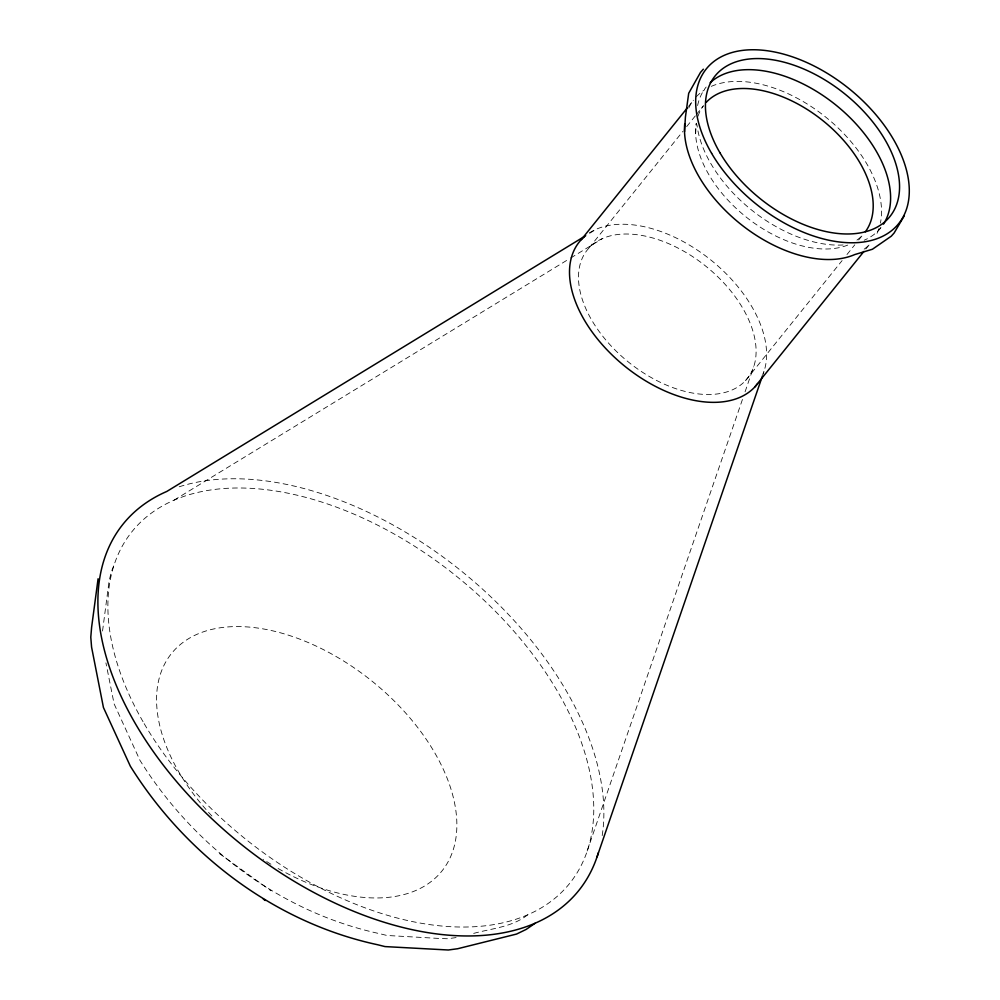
<?xml version="1.0" encoding="UTF-8"?>
<svg xmlns="http://www.w3.org/2000/svg" width="1000" height="1000" viewBox="0 0 1000 1000"><rect width="100%" height="100%" fill="white"/><g stroke="black" fill="none" stroke-linecap="round" stroke-linejoin="round"><path stroke-width="0.75" stroke-dasharray="5 3.75" d="M695.638 133.812L696.263 123.575M102.55 631.025L109.05 581.263L111.363 571.625L114.412 564.087M587.175 851L742.537 399.2M745.075 391.812L753.7 366.712M762.95 374.45L763.962 371.5M688.45 106.475L693.325 100.425M589.087 247.875L682.788 131.463M686.688 126.6L695.475 115.688M696.45 114.475L703.275 105.988M745.475 380.65A102.638 61.6 38.8 0 0 664.638 242A102.638 61.6 38.8 0 0 591.737 320.15A102.638 61.6 38.8 0 0 745.475 380.65L842.1 260.6M846.975 254.525L854.788 244.825M858.688 239.975L862.588 235.125A102.638 61.6 38.8 0 1 855.8 240.875M879 229.938L880.788 227.712M865.875 248.975L869.775 244.137A113.888 68.35 38.8 0 1 862.938 250.037M527.587 914.887C512 927.3 491.213 928.462 472.725 933.65M589.688 233.238L596.337 229.175M174 500.188L569.362 258.788M570.7 257.975L602.65 238.463M456.075 937.588L447.587 938.75L439.012 938.438L386.863 935.462L380.213 933.8C280.525 912.425 193.588 846.312 139.987 760.375L114.113 703.888L105.925 662.875M219.513 853.637L271.012 890.825M211.912 816.025A173.538 104.15 38.8 0 1 231.287 626.712A173.538 104.15 38.8 0 1 454.812 804.237A173.538 104.15 38.8 0 1 277.675 868.25M270.925 864.237A173.538 104.15 38.8 0 1 263.113 859.25M179.2 486.788A292.362 175.463 38.8 0 1 466.1 574.913A292.362 175.463 38.8 0 1 602.013 836.7M589.425 232.862A113.888 68.35 38.8 0 1 711.888 260.837A113.888 68.35 38.8 0 1 762.887 374.363M688.787 108A113.888 68.35 38.8 0 1 693.388 100.213M696.25 96.8A113.888 68.35 38.8 0 1 704.362 90.025M711.287 86.35A113.888 68.35 38.8 0 1 826.188 117.475A113.888 68.35 38.8 0 1 880.413 223.062M878.913 228.663A113.888 68.35 38.8 0 1 875.875 235.65M880.913 227.725A112.175 67.325 38.8 0 1 864.188 240.225M843.125 244.975A112.175 67.325 38.8 0 1 696.975 124.775M697.6 105.562A112.175 67.325 38.8 0 1 706.175 87.025M847.7 245.1A102.638 61.6 38.8 0 1 745.763 216.713A102.638 61.6 38.8 0 1 696.275 123.212M697.975 116.287A102.638 61.6 38.8 0 1 703.413 105.725M144.162 723.637A280.738 168.487 38.8 0 0 564.675 889.137A280.738 168.487 38.8 0 0 343.55 509.85A280.738 168.487 38.8 0 0 144.162 723.637"/><path stroke-width="1.5" d="M684.525 131.7L685.413 117.088L688.7 93.275L700.512 72.375L703.35 69.188M98.088 578.763L91.613 627.288L90.787 637.212L91.575 647.113L103.438 707.513L130.325 766.175C185.525 854.663 275.025 922.738 377.675 944.75L385.025 946.587L448.325 950L457.675 948.725L516.562 934.062L526.175 929.412L535.037 923.325M597.087 856.787L762.438 375.925M904.212 215.912L894.112 233.012L891.275 236.188L872.412 249.25L854.737 254.575A113.888 68.35 38.8 0 1 743.45 226.312A113.888 68.35 38.8 0 1 684.725 123.85M581.3 239.625L687.475 107.688M754.825 386.962L863.938 251.4M585.7 235.675L166.8 491.45A292.362 175.463 38.8 0 0 233.675 838.15A292.362 175.463 38.8 0 0 598.387 852.663M263.288 899.05L265.238 900.5M706.213 102.35A102.638 61.6 38.8 0 1 823.675 121.287A102.638 61.6 38.8 0 1 865.387 231.75M710.15 82.75A112.175 67.325 38.8 0 1 836.712 105.7A112.175 67.325 38.8 0 1 883.5 224.137M757.688 383.55A113.888 68.35 38.8 0 1 621.362 363.375A113.888 68.35 38.8 0 1 584.525 236.525M719.912 152.713A112.175 67.325 38.8 0 0 887.938 218.837A112.175 67.325 38.8 0 0 799.575 67.287A112.175 67.325 38.8 0 0 719.912 152.713M711.625 153.35A123.438 74.075 38.8 0 0 896.513 226.112A123.438 74.075 38.8 0 0 799.287 59.363A123.438 74.075 38.8 0 0 711.625 153.35"/></g></svg>
